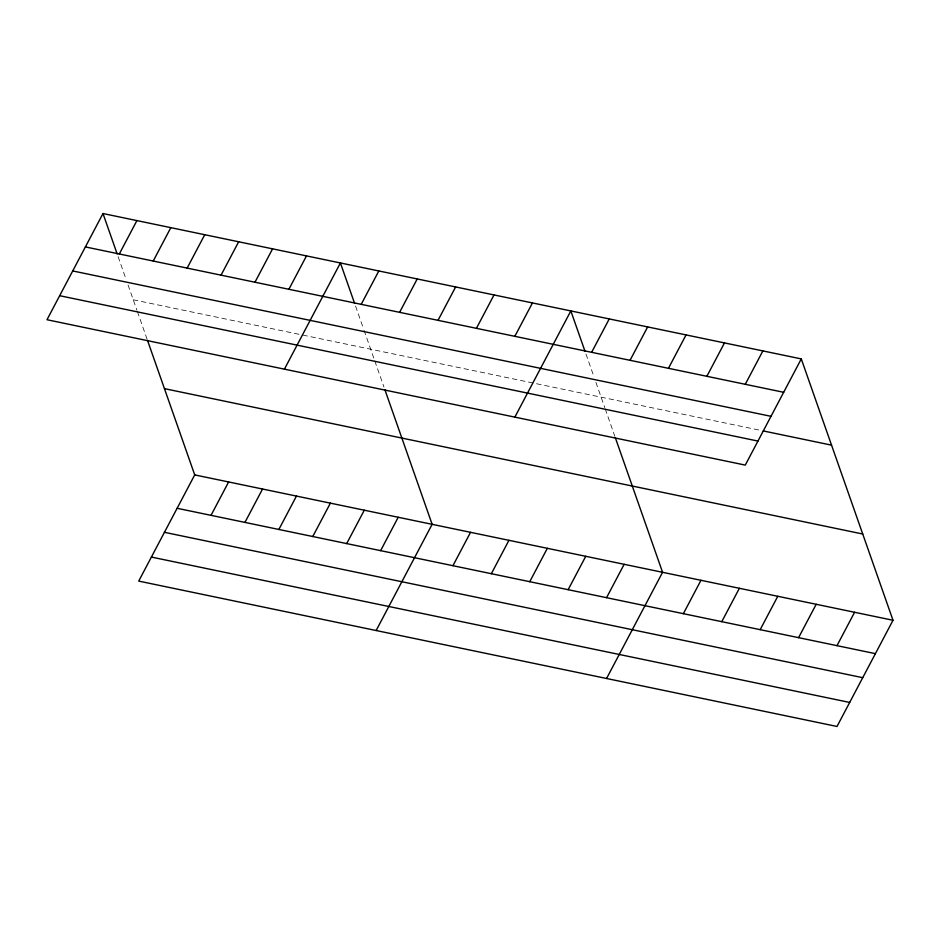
<?xml version="1.0" encoding="UTF-8"?>
<svg xmlns="http://www.w3.org/2000/svg" width="940" height="940" viewBox="0 0 940 940"><rect width="100%" height="100%" fill="white"/><g stroke="black" fill="none" stroke-linecap="round" stroke-linejoin="round"><path stroke-width="0.7" stroke-dasharray="4.7 3.53" d="M133.257 299.778L301.435 334.793M302.845 335.087L761.846 430.637M585.984 354.051L593.551 375.624M595.913 382.357L604.784 407.631M605.243 408.947L614.866 436.383M355.543 306.088L363.11 327.649M364.062 330.339L374.343 359.668M374.802 360.972L383.978 387.104M118.123 256.655L125.69 278.216M128.063 284.961L136.935 310.235M137.393 311.539L147.016 338.988"/><path stroke-width="1.41" d="M102.989 213.533L47 319.729L745.279 465.1L801.28 358.904L102.989 213.533L117.183 253.964M119.31 253.976L136.911 220.595M153.22 261.038L170.822 227.656M187.142 268.1L204.744 234.718M221.053 275.162L238.666 241.78M254.975 282.223L272.577 248.842M288.886 289.285L306.499 255.892M147.474 340.292L194.721 474.9L138.721 581.096L837.011 726.467L893 620.271L801.28 358.904M284.421 369.162L340.409 262.953L354.603 303.385M211.03 515.343L228.632 481.95M244.941 522.405L262.554 489.012M361.207 304.337L378.82 270.955M278.863 529.467L296.464 496.073M399.618 312.339L417.219 278.945M312.773 536.529L330.387 503.135M438.028 320.329L455.63 286.947M346.696 543.59L364.297 510.197M476.427 328.33L494.029 294.937M380.618 550.652L398.219 517.259M514.838 336.32L532.439 302.938M376.141 630.529L432.13 524.32L384.895 389.724M514.85 417.137L570.839 310.929L585.033 351.36M452.939 565.704L470.541 532.322M591.648 352.312L609.249 318.93M491.338 573.706L508.94 540.312M630.047 360.314L647.66 326.92M529.749 581.696L547.35 548.302M668.457 368.304L686.059 334.922M568.148 589.686L585.749 556.304M706.868 376.305L724.47 342.912M606.559 597.687L624.16 564.294M745.267 384.296L762.869 350.914M606.57 678.492L662.571 572.296L615.324 437.688M683.368 613.679L700.97 580.286M721.779 621.669L739.38 588.287M760.178 629.671L777.78 596.277M798.589 637.661L816.19 604.279M836.988 645.663L854.589 612.269M85.387 246.915L783.678 392.297M72.721 270.943L771.011 416.326M763.268 430.943L831.548 445.149M59.667 295.701L757.957 441.072M164.453 388.643L862.732 534.014M194.721 474.9L893 620.271M177.108 508.281L875.399 653.652M164.441 532.31L862.732 677.681M151.387 557.067L849.678 702.439"/></g></svg>
